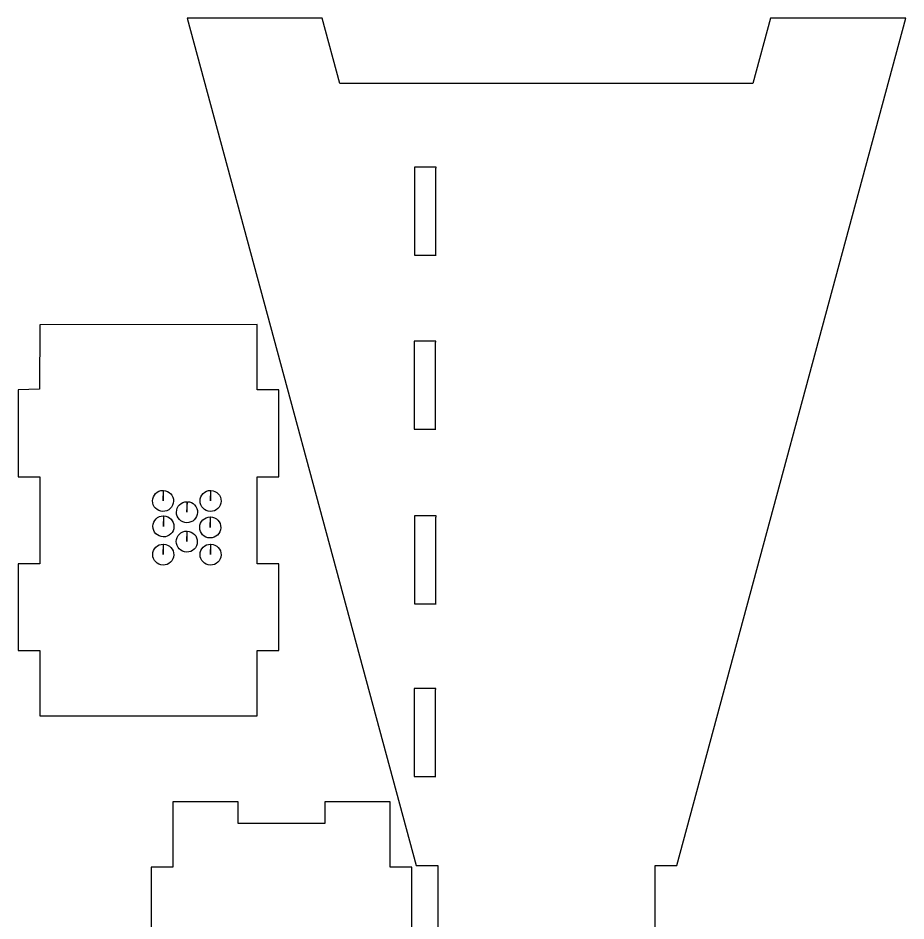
# Model space of a CAD drawing. Extents: x 594 to 1131, y 303 to 853.
# Drawn here: x 916.1 to 1120.4, y 645.5 to 853.2 of the extents above; entities that cross this region are included whole.
import ezdxf

# ---------------------------------------------------------------- set-up
doc = ezdxf.new("R2010")
doc.units = 0
doc.layers.get('0').update_dxf_attribs({"linetype": 'CONTINUOUS'})

msp = doc.modelspace()

# ---------------------------------------------------------------- linework, layer by layer
at = {"color": 7}
for p, q in [((986.097525, 853.2467), (955.008164, 853.2467)), ((955.008164, 853.2467), (1007.712052, 658.270532)), ((990.162557, 838.205878), (986.097525, 853.2467)), ((1067.718282, 658.270532), (1120.422197, 853.2467)), ((1089.248116, 853.2467), (1085.183164, 838.205878)), ((1120.422197, 853.2467), (1089.248116, 853.2467)), ((1085.183164, 838.205878), (990.162557, 838.205878)), ((1012.333344, 818.957441), (1007.323988, 818.957441)), ((1007.323988, 818.957441), (1007.323988, 818.710505)), ((1007.323988, 818.710505), (1007.323988, 798.708428)), ((1012.192215, 798.708428), (1012.192215, 818.710505)), ((1012.192215, 818.710505), (1012.333344, 818.710505)), ((1012.333344, 818.710505), (1012.333344, 818.957441)), ((1007.323988, 798.708428), (1012.333344, 798.708428)), ((1012.333344, 798.708428), (1012.192215, 798.708428)), ((921.086763, 782.688274), (921.036836, 767.9005)), ((971.074333, 782.730978), (921.086763, 782.688274)), ((971.074333, 767.728918), (971.074333, 782.730978)), ((1012.227511, 778.917992), (1007.25345, 778.917992)), ((1007.25345, 778.917992), (1007.25345, 778.671056)), ((1012.227511, 778.671056), (1012.227511, 778.917992)), ((1007.25345, 778.671056), (1007.25345, 758.66898)), ((1012.121678, 758.66898), (1012.121678, 778.671056)), ((1012.121678, 778.671056), (1012.227511, 778.671056)), ((921.036836, 767.9005), (916.077433, 767.728918)), ((916.077433, 767.728918), (916.077433, 747.726814)), ((976.083636, 767.728918), (971.074333, 767.728918)), ((976.083636, 747.726814), (976.083636, 767.728918)), ((1007.25345, 758.66898), (1012.227511, 758.66898)), ((1012.227511, 758.66898), (1012.121678, 758.66898)), ((916.077433, 747.726814), (921.086763, 747.726814)), ((921.086763, 747.726814), (921.086763, 727.724738)), ((971.074333, 727.724738), (971.074333, 747.726814)), ((971.074333, 747.726814), (976.083636, 747.726814)), ((949.448946, 744.578878), (949.448946, 742.157233)), ((949.448946, 742.157233), (949.533463, 744.577385)), ((960.383649, 744.578878), (960.383649, 742.157233)), ((960.383649, 742.157233), (960.468164, 744.577385)), ((954.958526, 741.991389), (954.958526, 739.569744)), ((954.958526, 739.569744), (955.043042, 741.989896)), ((949.533405, 738.736328), (949.533405, 736.314683)), ((949.533405, 736.314683), (949.617921, 738.734835)), ((960.299104, 738.486198), (960.299104, 736.064581)), ((960.299104, 736.064581), (960.38362, 738.484733)), ((1012.333344, 738.702172), (1007.323988, 738.702172)), ((1007.323988, 738.702172), (1007.323988, 738.455236)), ((1007.323988, 738.455236), (1007.323988, 718.488455)), ((1012.192215, 718.488455), (1012.192215, 738.455236)), ((1012.192215, 738.455236), (1012.333344, 738.455236)), ((1012.333344, 738.455236), (1012.333344, 738.702172)), ((954.91624, 735.231137), (954.91624, 732.809492)), ((954.91624, 732.809492), (955.000756, 735.229674)), ((949.491204, 732.226208), (949.491204, 729.804592)), ((949.491204, 729.804592), (949.57572, 732.224743)), ((960.383649, 732.226208), (960.383649, 729.804592)), ((960.383649, 729.804592), (960.468164, 732.224743)), ((921.086763, 727.724738), (916.077433, 727.724738)), ((916.077433, 727.724738), (916.077433, 707.722661)), ((976.083636, 727.724738), (971.074333, 727.724738)), ((976.083636, 707.722661), (976.083636, 727.724738)), ((1007.323988, 718.488455), (1012.333344, 718.488455)), ((1012.333344, 718.488455), (1012.192215, 718.488455)), ((916.077433, 707.722661), (921.086763, 707.722661)), ((921.086763, 707.722661), (921.086763, 692.729941)), ((971.074333, 692.729914), (971.074333, 707.722661)), ((971.074333, 707.722661), (976.083636, 707.722661)), ((1012.227511, 699.015519), (1007.25345, 699.015519)), ((1007.25345, 699.015519), (1007.25345, 698.803852)), ((1007.25345, 698.803852), (1007.25345, 678.801775)), ((1012.121678, 678.801775), (1012.121678, 698.803852)), ((1012.121678, 698.803852), (1012.227511, 698.803852)), ((1012.227511, 698.803852), (1012.227511, 699.015519)), ((921.086763, 692.729941), (971.074333, 692.729914)), ((1007.25345, 678.801775), (1012.227511, 678.801775)), ((1012.227511, 678.801775), (1012.121678, 678.801775)), ((966.702906, 672.957209), (951.710159, 672.957209)), ((951.710159, 672.957209), (951.710159, 657.929193)), ((966.702906, 667.947853), (966.702906, 672.957209)), ((1001.697729, 672.957209), (986.704982, 672.957209)), ((986.704982, 672.957209), (986.704982, 667.947853)), ((1001.697729, 657.929193), (1001.697729, 672.957209)), ((986.704982, 667.947853), (966.702906, 667.947853)), ((951.710159, 657.929193), (946.700829, 657.929193)), ((946.700829, 657.929193), (946.700829, 637.962385)), ((1006.707085, 657.929193), (1001.697729, 657.929193)), ((1006.707085, 637.962385), (1006.707085, 657.929193)), ((1007.712052, 658.270532), (1012.721382, 658.270532)), ((1012.721382, 658.270532), (1012.721382, 638.268455)), ((1062.708953, 638.268455), (1062.708953, 658.270532)), ((1062.708953, 658.270532), (1067.718282, 658.270532))]:
    msp.add_line(p, q, dxfattribs=at)
for points in [[(947.027383, 742.178363), (947.038975, 743.507509), (948.119746, 744.578886), (949.448946, 744.578878)], [(949.533463, 744.577385), (950.86184, 744.530999), (951.904551, 743.422574), (951.869764, 742.093846)], [(957.962084, 742.178363), (957.973677, 743.507509), (959.054447, 744.578886), (960.383649, 744.578878)], [(960.468164, 744.577385), (961.796541, 744.530999), (962.839253, 743.422574), (962.804466, 742.093846)], [(949.406689, 739.735962), (948.077692, 739.759149), (947.015783, 740.849219), (947.027383, 742.178363)], [(951.869764, 742.093846), (951.834975, 740.765112), (950.73568, 739.712765), (949.406689, 739.735962)], [(952.536963, 739.590873), (952.548555, 740.920019), (953.629326, 741.991396), (954.958526, 741.991389)], [(955.043042, 741.989896), (956.371408, 741.943494), (957.414103, 740.835074), (957.379315, 739.506357)], [(960.341391, 739.735962), (959.012394, 739.759149), (957.950484, 740.849219), (957.962084, 742.178363)], [(962.804466, 742.093846), (962.769677, 740.765112), (961.670382, 739.712765), (960.341391, 739.735962)], [(954.91624, 737.148472), (953.587254, 737.171675), (952.525363, 738.26174), (952.536963, 739.590873)], [(957.379315, 739.506357), (957.344526, 738.177622), (956.245232, 737.125276), (954.91624, 737.148472)], [(947.111841, 736.335813), (947.123433, 737.66496), (948.204204, 738.736336), (949.533405, 738.736328)], [(949.617921, 738.734835), (950.946287, 738.688434), (951.988981, 737.580013), (951.954194, 736.251297)], [(957.877569, 736.085711), (957.889176, 737.414835), (958.969925, 738.486189), (960.299104, 738.486198)], [(960.38362, 738.484733), (961.711998, 738.438347), (962.754708, 737.329922), (962.719921, 736.001194)], [(949.491119, 733.893413), (948.162133, 733.916615), (947.100241, 735.00668), (947.111841, 736.335813)], [(951.954194, 736.251297), (951.919404, 734.922562), (950.82011, 733.870215), (949.491119, 733.893413)], [(960.256846, 733.64331), (958.927861, 733.666512), (957.865969, 734.756577), (957.877569, 736.085711)], [(962.719921, 736.001194), (962.685132, 734.67246), (961.585838, 733.620113), (960.256846, 733.64331)], [(952.494705, 732.83065), (952.506312, 734.159774), (953.587061, 735.231129), (954.91624, 735.231137)], [(955.000756, 735.229674), (956.329144, 735.183287), (957.37186, 734.074844), (957.337057, 732.746105)], [(947.069641, 729.825721), (947.081248, 731.154856), (948.162015, 732.226216), (949.491204, 732.226208)], [(949.57572, 732.224743), (950.904109, 732.178358), (951.946824, 731.069915), (951.912021, 729.741176)], [(954.873982, 730.38825), (953.544997, 730.411453), (952.483105, 731.501517), (952.494705, 732.83065)], [(957.337057, 732.746105), (957.302253, 731.417382), (956.202963, 730.365052), (954.873982, 730.38825)], [(957.962084, 729.825721), (957.973693, 731.154856), (959.054458, 732.226216), (960.383649, 732.226208)], [(960.468164, 732.224743), (961.796553, 732.178358), (962.839269, 731.069915), (962.804466, 729.741176)], [(949.448946, 727.38332), (948.11995, 727.406507), (947.058041, 728.496576), (947.069641, 729.825721)], [(951.912021, 729.741176), (951.877217, 728.412453), (950.777927, 727.360123), (949.448946, 727.38332)], [(960.341391, 727.38332), (959.012394, 727.406507), (957.950484, 728.496576), (957.962084, 729.825721)], [(962.804466, 729.741176), (962.769662, 728.412453), (961.670371, 727.360123), (960.341391, 727.38332)]]:
    msp.add_open_spline(points, degree=3, dxfattribs=at)

doc.saveas('drawing.dxf')
